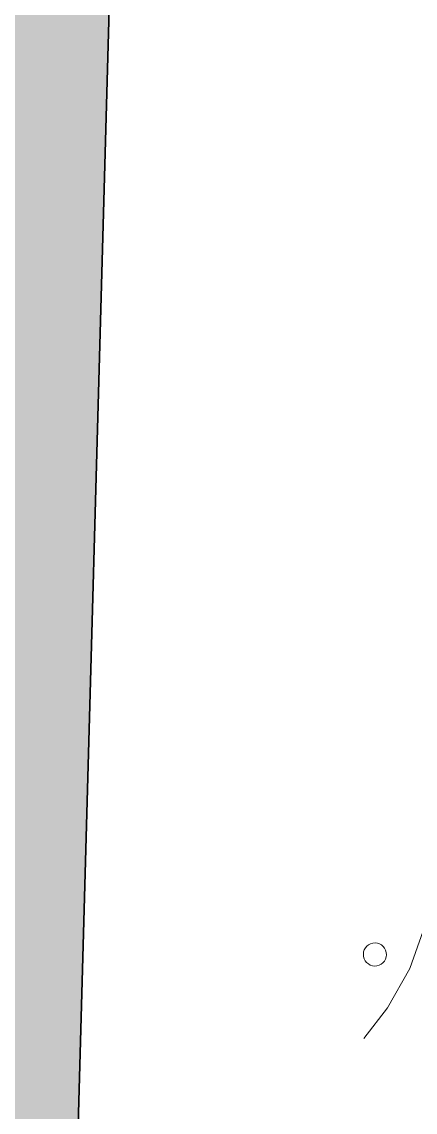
# Model space of a CAD drawing. Header units: metres. Extents: x 0 to 4415, y 1197 to 2590.
# Drawn here: x 1892.881 to 1893.155, y 1311.969 to 1312.726 of the extents above; entities that cross this region are included whole.
import ezdxf

# ---------------------------------------------------------------- set-up
doc = ezdxf.new("R2010")
doc.units = ezdxf.units.M
doc.layers.add('Façade 02', color=41, linetype='Continuous', lineweight=35)
doc.layers.add('gris', color=251, linetype='Continuous', lineweight=9)
doc.layers.add('veg', color=7, linetype='Continuous', lineweight=9, true_color=0x61c200)

# ---------------------------------------------------------------- blocks, each defined once
blk = doc.blocks.new('Plantes')
at = {"color": 72}
for p, q in [((1.1881, -0.627), (1.2365, -0.7302)), ((1.2365, -0.7302), (1.3095, -0.8355)), ((1.3095, -0.8355), (1.3846, -0.9163))]:
    blk.add_line(p, q, dxfattribs=at)
at = {"color": 50}
blk.add_ellipse((1.3315, -0.681), major_axis=(0.0232, 0.0232), ratio=1, start_param=2.267169, end_param=8.550354, dxfattribs=at)

msp = doc.modelspace()

# ---------------------------------------------------------------- hatches: boundary and pattern name
at = {"layer": 'gris'}
h = msp.add_hatch(dxfattribs=at)
h.set_pattern_fill('AR-HBONE', color=256, scale=0.001)
h.set_pattern_definition([(45, (831.64723, 18.24039), (5e-17, 0.143684098), [0.3048, -0.1016]), (135, (831.71908, 18.31224), (5e-17, 0.143684098), [0.3048, -0.1016])])
h.paths.add_polyline_path([(1914.06234, 1308.72234), (1914.06234, 1309.72418), (1895.81662, 1308.61792), (1892.90557, 1311.4342), (1893.42202, 1330.00716), (1892.42164, 1330.00716), (1891.89372, 1311.02173), (1895.43771, 1307.59311)])

# ---------------------------------------------------------------- linework, layer by layer
at = {"layer": 'Façade 02'}
msp.add_line((1892.90557, 1311.4342), (1893.42202, 1330.00716), dxfattribs=at)

# ---------------------------------------------------------------- block references
at = {"layer": 'veg', "ltscale": 0.1, "xscale": -0.2441011966847086, "yscale": 0.2441011966847085, "zscale": 0.2441011966847084, "rotation": 5.331321933734222}
msp.add_blockref('Plantes', (1893.43476, 1312.27379), dxfattribs=at)

doc.saveas('drawing.dxf')
